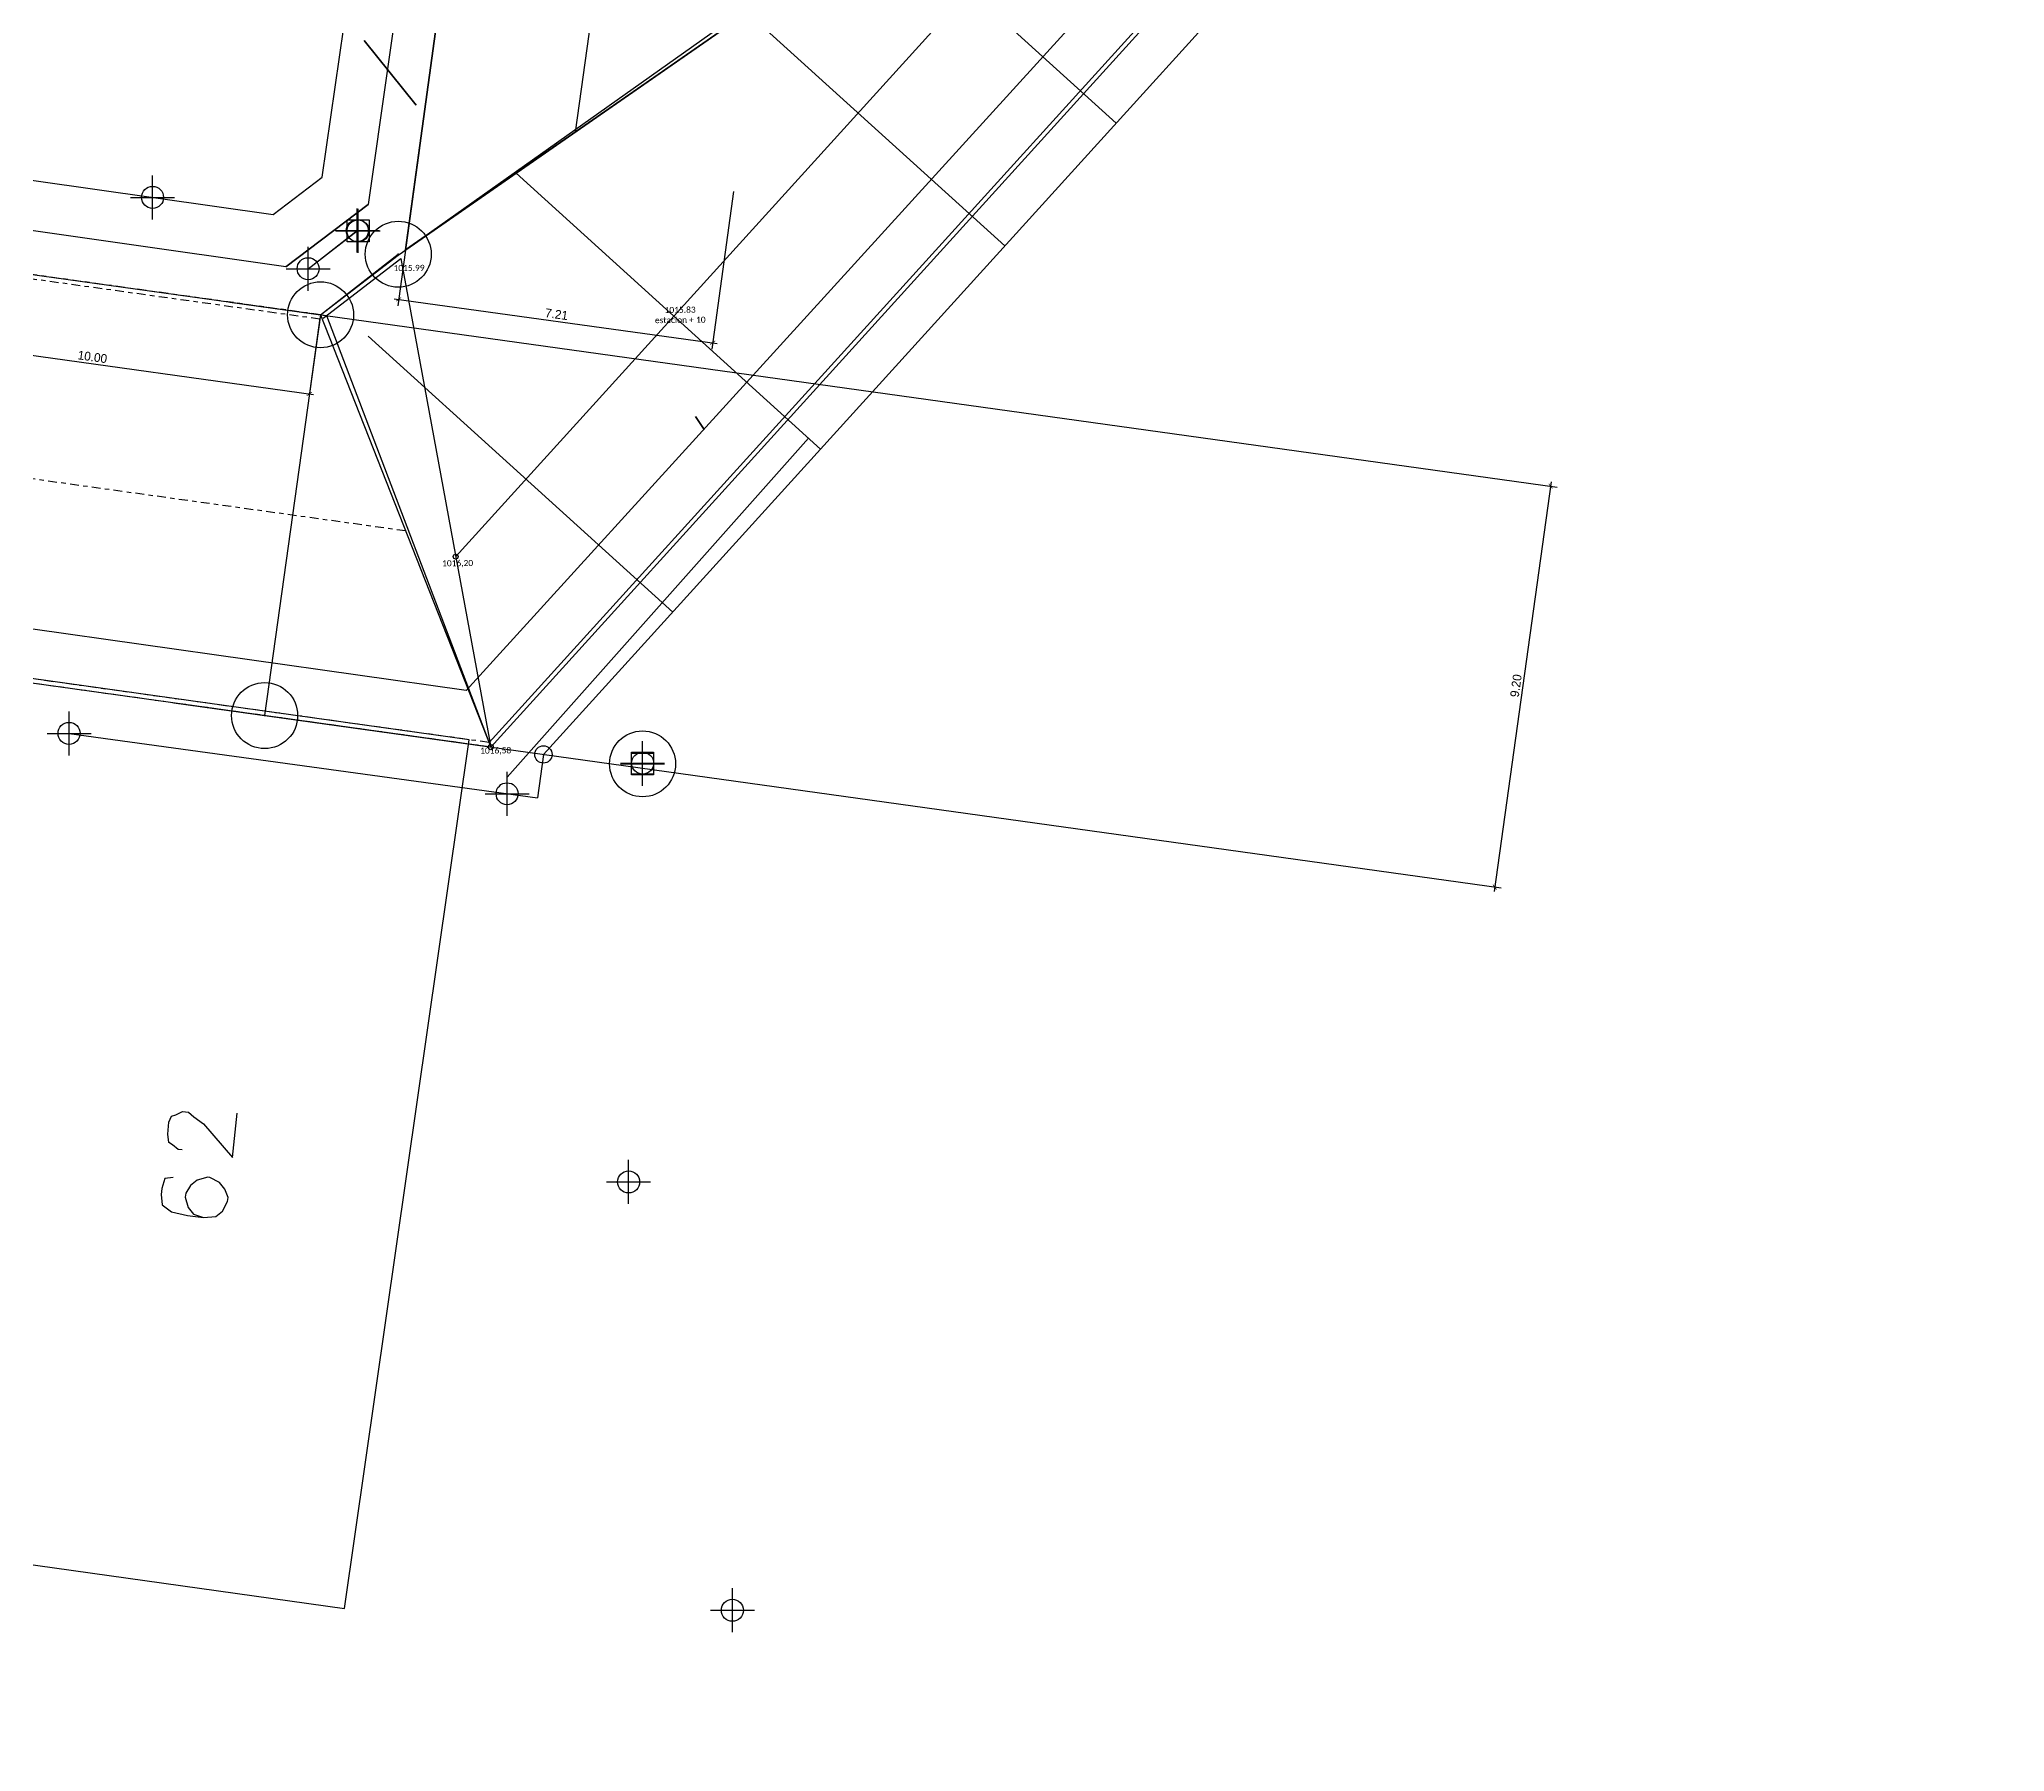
# Model space of a CAD drawing. Header units: metres. Extents: x -977055 to 805873, y -1033982 to 242021.
# Drawn here: x 810.66 to 855.33, y 727.73 to 766.65 of the extents above; entities that cross this region are included whole.
import ezdxf

# ---------------------------------------------------------------- set-up
doc = ezdxf.new("R2010")
doc.units = ezdxf.units.M
doc.header["$PDMODE"] = 32
doc.header["$PDSIZE"] = 1.5
doc.linetypes.add('CENTRO1', pattern=[0.44, 0.2, -0.08, 0.08, -0.08])
for name, color, linetype in [('12-CONDICIONES EXISTENTES', 2, 'Continuous'), ('C-ROAD-SAMP-TEXT', 11, 'Continuous'), ('linea 1', 1, 'Continuous'), ('LOTE 243', 6, 'Continuous'), ('puntos nov 7', 50, 'Continuous'), ('PUNTOS V', 4, 'Continuous'), ('V-NODE', 1, 'Continuous')]:
    doc.layers.add(name, color=color, linetype=linetype)
doc.layers.add('PDF2_area escolar', color=7, linetype='Continuous', true_color=0x989898)
doc.layers.add('PDF_Geometry', color=7, linetype='Continuous', true_color=0x797979)
doc.styles.add('CITY2', font='stylu.ttf', dxfattribs={"height": 0.2})
doc.styles.get("Standard").update_dxf_attribs({"font": 'arial.ttf'})
doc.dimstyles.new('COTAS2', dxfattribs={"dimtxt": 0.02, "dimasz": 0.1, "dimexe": 0.15, "dimexo": 0.08, "dimgap": 0.05, "dimtad": 1, "dimzin": 0, "dimdsep": 46, "dimtxsty": 'CITY2', "dimblk": 'ARCHTICK', "dimcen": 1, "dimdle": 0.1, "dimclrd": 1, "dimclre": 1, "dimclrt": 2, "dimadec": 0, "dimazin": 0, "dimtfac": 1, "dimtofl": 0, "dimtmove": 0, "dimatfit": 3, "dimldrblk": 'ARCHTICK', "dimfxl": 0.18, "dimtolj": 1, "dimtzin": 0, "dimarcsym": 0})

# ---------------------------------------------------------------- blocks, each defined once
blk = doc.blocks.new('*U274')
at = {"color": 0, "linetype": 'ByBlock', "lineweight": -2, "transparency": 16777216}
for p, q in [((0, -1), (0, 1)), ((-1, 0), (1, 0))]:
    blk.add_line(p, q, dxfattribs=at)
blk.add_circle((0, 0), 0.5, dxfattribs=at)
blk = doc.blocks.new('*U526', base_point=(818.103, 762.166, 1016.569))
at = {"layer": 'V-NODE', "color": 50, "lineweight": -2, "xscale": 0.5, "yscale": 0.5, "zscale": 0.5}
blk.add_blockref('*U274', (818.103, 762.166, 1016.569), dxfattribs=at)
blk = doc.blocks.new('*U538', base_point=(824.05, 740.679, 1020.98))
at = {"layer": 'V-NODE', "color": 50, "lineweight": -2, "xscale": 0.5, "yscale": 0.5, "zscale": 0.5}
blk.add_blockref('*U274', (824.05, 740.679, 1020.98), dxfattribs=at)
blk = doc.blocks.new('*U541', base_point=(826.409, 730.942, 1023.18))
at = {"layer": 'V-NODE', "color": 50, "lineweight": -2, "xscale": 0.5, "yscale": 0.5, "zscale": 0.5}
blk.add_blockref('*U274', (826.409, 730.942, 1023.18), dxfattribs=at)
blk = doc.blocks.new('*U2242', base_point=(817.883, 762.306, 1016.681))
at = {"layer": 'V-NODE', "color": 50, "lineweight": -2, "xscale": 0.5, "yscale": 0.5, "zscale": 0.5}
blk.add_blockref('*U274', (817.883, 762.306, 1016.681), dxfattribs=at)
blk = doc.blocks.new('*U2245', base_point=(816.766, 761.44, 1016.699))
at = {"layer": 'V-NODE', "color": 50, "lineweight": -2, "xscale": 0.5, "yscale": 0.5, "zscale": 0.5}
blk.add_blockref('*U274', (816.766, 761.44, 1016.699), dxfattribs=at)
blk = doc.blocks.new('*U2269', base_point=(811.332, 750.877, 1017.348))
at = {"layer": 'V-NODE', "color": 50, "lineweight": -2, "xscale": 0.5, "yscale": 0.5, "zscale": 0.5}
blk.add_blockref('*U274', (811.332, 750.877, 1017.348), dxfattribs=at)
blk = doc.blocks.new('*U2272', base_point=(821.289, 749.503, 1019.154))
at = {"layer": 'V-NODE', "color": 50, "lineweight": -2, "xscale": 0.5, "yscale": 0.5, "zscale": 0.5}
blk.add_blockref('*U274', (821.289, 749.503, 1019.154), dxfattribs=at)
blk = doc.blocks.new('*U2295')
at = {"color": 0, "linetype": 'ByBlock', "lineweight": -2, "transparency": 16777216}
for p, q in [((0, -1), (0, 1)), ((-1, 0), (1, 0))]:
    blk.add_line(p, q, dxfattribs=at)
blk.add_circle((0, 0), 0.5, dxfattribs=at)
blk = doc.blocks.new('*U2370', base_point=(824.37, 750.2, 1016.86))
at = {"layer": 'V-NODE', "color": 1, "lineweight": -2, "xscale": 0.5, "yscale": 0.5, "zscale": 0.5}
blk.add_blockref('*U2295', (824.37, 750.2, 1016.86), dxfattribs=at)
blk = doc.blocks.new('*U2373', base_point=(817.901, 762.298, 1016.683))
at = {"layer": 'V-NODE', "color": 1, "lineweight": -2, "xscale": 0.5, "yscale": 0.5, "zscale": 0.5}
blk.add_blockref('*U2295', (817.901, 762.298, 1016.683), dxfattribs=at)
blk = doc.blocks.new('*U2498')
at = {"color": 0, "linetype": 'ByBlock', "lineweight": -2, "transparency": 16777216}
for p, q in [((0, -1), (0, 1)), ((-1, 0), (1, 0))]:
    blk.add_line(p, q, dxfattribs=at)
blk.add_lwpolyline([(-0.5, -0.5), (-0.5, 0.5), (0.5, 0.5), (0.5, -0.5)], close=True, dxfattribs=at)
blk = doc.blocks.new('*U2573', base_point=(824.37, 750.2, 1016.86))
at = {"layer": 'V-NODE', "color": 130, "lineweight": -2, "xscale": 0.5, "yscale": 0.5, "zscale": 0.5}
blk.add_blockref('*U2498', (824.37, 750.2, 1016.86), dxfattribs=at)
blk = doc.blocks.new('*U2576', base_point=(824.37, 750.18, 1017.379))
at = {"layer": 'V-NODE', "color": 130, "lineweight": -2, "xscale": 0.5, "yscale": 0.5, "zscale": 0.5}
blk.add_blockref('*U2498', (824.37, 750.18, 1017.379), dxfattribs=at)
blk = doc.blocks.new('*U2579', base_point=(817.901, 762.298, 1016.683))
at = {"layer": 'V-NODE', "color": 130, "lineweight": -2, "xscale": 0.5, "yscale": 0.5, "zscale": 0.5}
blk.add_blockref('*U2498', (817.901, 762.298, 1016.683), dxfattribs=at)
blk = doc.blocks.new('base')
at = {"layer": 'PDF_Geometry', "lineweight": 25, "extrusion": (-0.000787417, 0.063364, 0.99799), "elevation": 0.026}
for points in [[(-314.355, -197.288), (-299.601, -195.681), (-292.744, -194.188), (-282.663, -192.111), (-274.476, -190.361), (-258.037, -185.154), (-248.029, -180.61), (-240.539, -177.71), (-228.643, -174.042), (-222.733, -172.714), (-217.384, -171.04), (-209.935, -169.248), (-202.16, -164.759), (-196.196, -160.284), (-195.073, -159.817), (-178.095, -157.457), (-154.298, -156.614), (-136.667, -154.611), (-124.436, -153.164), (-118.066, -151.474), (-100.79, -146.646), (-80.955, -140.967), (-73.385, -139.328), (-61.694, -135.822), (-40.504, -131.604), (-37.727, -130.872), (-17.661, -129.441), (1.311, -127.461), (21.092, -124.929), (41.006, -122.83), (47.376, -123.458), (63.592, -123.186), (81.402, -124.312), (85.639, -96.072), (88.705, -66.393), (92.811, -40.781), (97.16, -22.386), (100.596, -1.562), (102.483, 8.32), (109.691, 37.361), (117.528, 76.62), (126.217, 115.638), (131.513, 149.592), (134.682, 173.973), (136.916, 195.591), (139.956, 229.678), (141.558, 250.676), (142.614, 271.37), (143.252, 283.21), (147.066, 312.938), (152.58, 355.631), (153.554, 396.042), (150.869, 418.02), (151.777, 438.639), (150.959, 458.028), (151.777, 438.639), (150.869, 418.02), (153.554, 396.042), (152.58, 355.631), (147.066, 312.938), (143.252, 283.21), (142.614, 271.37), (141.558, 250.676), (139.956, 229.678), (136.916, 195.591), (134.682, 173.973), (131.513, 149.592), (126.217, 115.638), (117.528, 76.62), (109.691, 37.361), (102.483, 8.32), (100.596, -1.562), (97.16, -22.386), (92.811, -40.781), (88.705, -66.393), (85.639, -96.072), (81.402, -124.312), (63.592, -123.186), (47.376, -123.458), (41.006, -122.83), (21.092, -124.929), (1.311, -127.461), (-17.661, -129.441), (-37.727, -130.872), (-40.504, -131.604), (-61.694, -135.822), (-73.385, -139.328), (-80.955, -140.967), (-100.79, -146.646), (-118.066, -151.474), (-124.436, -153.164), (-136.667, -154.611), (-154.298, -156.614), (-178.095, -157.457), (-195.073, -159.817), (-196.196, -160.284), (-202.16, -164.759), (-209.935, -169.248), (-217.384, -171.04), (-222.733, -172.714), (-228.643, -174.042), (-240.539, -177.71), (-248.029, -180.61), (-258.037, -185.154), (-274.476, -190.361), (-282.663, -192.111), (-292.744, -194.188), (-299.601, -195.681), (-314.355, -197.288), (-312.178, -178.446), (-309.146, -157.898), (-306.876, -132.899), (-305.823, -118.002), (-298.643, -78.802), (-291.055, -45.077), (-282.252, -15.116), (-275.645, 10.473), (-270.319, 33.898), (-263.825, 63.164), (-258.15, 86.408), (-284.424, 123.888)], [(91.093, 128.17), (91.733, 128.093), (92.016, 130.053), (91.376, 130.13), (91.093, 128.17), (89.215, 126.819), (50.746, 132.753), (49.396, 134.631), (67.752, 253.123), (69.636, 254.519), (108.099, 248.54), (109.45, 246.662)], [(8.56, 202.894), (65.659, 264.226), (104.99, 258.143), (106.869, 259.493), (108.306, 268.733), (119.228, 377.084), (117.811, 447.545)], [(69.636, 254.519), (67.752, 253.123)], [(72.242, 274.608), (72.334, 274.597), (72.46, 274.489), (72.546, 274.433), (72.569, 274.244), (72.536, 273.97), (72.474, 273.838), (72.377, 273.804), (72.229, 273.729), (72.092, 273.745), (71.966, 273.853), (71.754, 274.018), (71.105, 274.792), (70.984, 273.786)], [(72.456, 275.232), (72.645, 275.255), (72.718, 275.478), (72.735, 275.615), (72.716, 275.849), (72.504, 276.014), (72.144, 276.104), (71.779, 276.148), (71.499, 276.135), (71.345, 276.015), (71.226, 275.797), (71.215, 275.706), (71.285, 275.512), (71.405, 275.358), (71.623, 275.239), (71.668, 275.234), (71.908, 275.298), (72.062, 275.418), (72.175, 275.59), (72.186, 275.681), (72.122, 275.921), (72.002, 276.075), (71.779, 276.148)]]:
    blk.add_lwpolyline(points, dxfattribs=at)
for points in [[(68.789, 252.488), (67.395, 243.614), (87.15, 240.538), (88.71, 250.412), (69.91, 253.327)], [(78.564, 283.584), (68.684, 285.099), (65.608, 265.345), (75.534, 263.825)]]:
    blk.add_lwpolyline(points, close=True, dxfattribs=at)
at = {"layer": 'PDF_Geometry', "color": 109, "lineweight": 50, "true_color": 0x136633, "extrusion": (-0.000787417, 0.063364, 0.99799), "elevation": 0.026}
blk.add_lwpolyline([(66.628, 250.875), (67.794, 249.389)], dxfattribs=at)
at = {"layer": 'PDF_Geometry', "color": 4, "lineweight": 40, "extrusion": (-0.000787417, 0.063364, 0.99799), "elevation": 0.026}
blk.add_lwpolyline([(60.174, 258.348), (60.37, 258.047)], dxfattribs=at)
blk = doc.blocks.new('_ArchTick')
at = {"color": 0, "linetype": 'ByBlock', "const_width": 0.15}
blk.add_lwpolyline([(-0.5, -0.5), (0.5, 0.5)], dxfattribs=at)
blk = doc.blocks.new('*D3281')
at = {"layer": 'Defpoints', "color": 0, "transparency": 16777216}
for p in [(807.144, 761.773, 1013.081), (817.044, 760.392, 1016.699), (816.793, 758.592)]:
    blk.add_point(p, dxfattribs=at)
at = {"layer": 'PUNTOS V', "color": 1, "linetype": 'Continuous', "lineweight": -2, "transparency": 16777216}
for p, q in [((807.133, 761.693), (806.872, 759.824)), ((817.033, 760.313), (816.772, 758.444))]:
    blk.add_line(p, q, dxfattribs=at)
at = {"layer": 'PUNTOS V', "color": 1, "lineweight": -2, "transparency": 16777216}
blk.add_line((806.794, 759.986), (816.892, 758.578), dxfattribs=at)
at = {"layer": 'PUNTOS V', "color": 1, "lineweight": -2, "transparency": 16777216, "xscale": 0.1, "yscale": 0.1, "zscale": 0.1}
for p, rotation in [((806.893, 759.972), 172.0642173742876), ((816.793, 758.592), 352.0642173742876)]:
    blk.add_blockref('_ArchTick', p, dxfattribs=dict(at, rotation=rotation))
at = {"layer": 'PUNTOS V', "color": 2, "transparency": 16777216, "insert": (811.864, 759.434), "char_height": 0.2, "attachment_point": 5, "rotation": 352.0642, "style": 'CITY2'}
blk.add_mtext('\\A1;10.00', dxfattribs=at)
blk = doc.blocks.new('*D5306')
at = {"color": 1, "linetype": 'Continuous', "lineweight": -2, "transparency": 16777216}
for p, q in [((814.984, 760.68), (845.156, 756.474)), ((813.714, 751.568), (843.886, 747.362))]:
    blk.add_line(p, q, dxfattribs=at)
at = {"color": 1, "lineweight": -2, "transparency": 16777216}
blk.add_line((845.021, 756.593), (843.724, 747.283), dxfattribs=at)
at = {"layer": 'Defpoints', "color": 0, "transparency": 16777216}
for p in [(814.905, 760.691, 1013.081), (813.635, 751.579, 1013.081), (843.737, 747.383)]:
    blk.add_point(p, dxfattribs=at)
at = {"color": 1, "lineweight": -2, "transparency": 16777216, "xscale": 0.1, "yscale": 0.1, "zscale": 0.1}
for p, rotation in [((845.008, 756.494), 82.06421737428829), ((843.737, 747.383), 262.0642173742883)]:
    blk.add_blockref('_ArchTick', p, dxfattribs=dict(at, rotation=rotation))
at = {"color": 2, "transparency": 16777216, "insert": (844.22, 751.96), "char_height": 0.2, "attachment_point": 5, "rotation": 82.0642, "style": 'CITY2'}
blk.add_mtext('\\A1;9.20', dxfattribs=at)
blk = doc.blocks.new('*D5333')
at = {"color": 1, "linetype": 'Continuous', "lineweight": -2, "transparency": 16777216}
for p, q in [((819.297, 764.177), (818.802, 760.594)), ((826.437, 763.192), (825.942, 759.608))]:
    blk.add_line(p, q, dxfattribs=at)
at = {"color": 1, "lineweight": -2, "transparency": 16777216}
blk.add_line((818.724, 760.756), (826.062, 759.743), dxfattribs=at)
at = {"layer": 'Defpoints', "color": 0, "transparency": 16777216}
for p in [(819.308, 764.256), (826.448, 763.271), (825.963, 759.757)]:
    blk.add_point(p, dxfattribs=at)
at = {"color": 1, "lineweight": -2, "transparency": 16777216, "xscale": 0.1, "yscale": 0.1, "zscale": 0.1}
for p, rotation in [((818.823, 760.743), 172.1399450351994), ((825.963, 759.757), 352.1399450351993)]:
    blk.add_blockref('_ArchTick', p, dxfattribs=dict(at, rotation=rotation))
at = {"color": 2, "transparency": 16777216, "insert": (822.414, 760.405), "char_height": 0.2, "attachment_point": 5, "rotation": 352.1399, "style": 'CITY2'}
blk.add_mtext('\\A1;7.21', dxfattribs=at)

msp = doc.modelspace()

# ---------------------------------------------------------------- linework, layer by layer
for points, elevation in [([(818.97782, 761.86581), (827.04409, 767.5899), (864.97199, 1042.32839), (866.869, 1043.709), (856.56954, 1045.0751), (857.81231, 1043.25633), (818.97782, 761.86581)], 3030.45657), ([(826.74925, 767.26483), (818.97782, 761.86581), (857.81231, 1043.25633)], 1007.297), ([(780.1828, 756.22528), (781.51507, 765.34514), (817.18283, 760.37312), (820.91676, 750.56366), (781.73154, 756.02601), (780.18518, 756.24157)], 1013.17)]:
    msp.add_lwpolyline(points, dxfattribs=dict(elevation=elevation))
at = {"layer": '12-CONDICIONES EXISTENTES', "color": 1}
msp.add_line((822.11528, 750.39659, 1007.297), (821.97883, 749.40781, 1017.348), dxfattribs=at)
for points, elevation in [([(829.07, 809.27), (822.83643, 764.54649)], 1011.104), ([(828.82612, 770.46231), (835.12942, 764.74527)], 2014.594), ([(826.29758, 767.67448), (832.60088, 761.95744)], 1007.297), ([(818.81181, 761.75049), (826.74925, 767.26483)], 1011.104), ([(821.49282, 763.61305), (828.41121, 757.33813)], 2014.594), ([(818.87273, 761.67118), (820.91676, 750.56366)], 1016.699), ([(817.04388, 760.39249), (820.91676, 750.56366)], 1016.699), ([(818.13372, 759.90949), (825.0521, 753.63457)], 2014.594), ([(828.13714, 757.58671), (821.289, 749.8829)], 2014.594)]:
    msp.add_lwpolyline(points, dxfattribs=dict(at, elevation=elevation))
for centre, radius in [((820.11976, 754.89465, 1007.297), 0.05547), ((820.91676, 750.56366, 1007.297), 0.05796), ((822.11528, 750.39659, 1007.297), 0.19726)]:
    msp.add_circle(centre, radius, dxfattribs=at)
at = {"layer": 'linea 1', "linetype": 'CENTRO1', "elevation": 1013.081}
for points in [[(817.03431, 760.29286), (776.08761, 766.00075)], [(817.04812, 760.3919), (776.10142, 766.09979)], [(818.98032, 755.47808), (775.46633, 761.54384)], [(820.91676, 750.56366), (774.83124, 756.9879)], [(820.87821, 750.67), (774.84504, 757.08694)]]:
    msp.add_lwpolyline(points, dxfattribs=at)
at = {"layer": 'linea 1'}
msp.add_point((815.77793, 751.28, 1013.081), dxfattribs=at)
at = {"layer": 'LOTE 243'}
for points, elevation in [([(820.11976, 754.89465), (876.15051, 816.67107)], 1007.297), ([(820.87821, 750.67), (878.42319, 814.11594)], 1007.297), ([(820.91676, 750.56366), (878.57126, 814.13034)], 1007.297), ([(822.11528, 750.39659), (879.23221, 813.37058)], 1007.297), ([(811.332, 750.877), (821.97883, 749.40781)], 1017.348)]:
    msp.add_lwpolyline(points, dxfattribs=dict(at, elevation=elevation))
at = {"layer": 'puntos nov 7', "elevation": 1013.081}
for points in [[(816.766, 761.44), (817.883, 762.311)], [(817.04812, 760.3919), (818.81442, 761.76921)]]:
    msp.add_lwpolyline(points, dxfattribs=at)
at = {"layer": 'puntos nov 7'}
for p in [(818.81442, 761.76921, 1013.081), (817.04812, 760.3919, 1015.058), (824.3679, 750.18355, 1011.104)]:
    msp.add_point(p, dxfattribs=at)
at = {"layer": 'PUNTOS V', "color": 1}
for points, elevation in [([(816.766, 761.44), (817.883, 762.298)], 1016.699), ([(817.04388, 760.39249), (818.81181, 761.75049)], 1016.699), ([(817.1048, 760.31319), (818.87273, 761.67118)], 1016.699), ([(817.04812, 760.3919), (815.77793, 751.28)], 1013.081)]:
    msp.add_lwpolyline(points, dxfattribs=dict(at, elevation=elevation))

# ---------------------------------------------------------------- block references
at = {"layer": 'PDF2_area escolar'}
msp.add_blockref('base', (882.736, 1016.336, 999.038), dxfattribs=at)
at = {"layer": 'puntos nov 7'}
for name, p in [('*U526', (813.22989, 763.06042, 1015.0897)), ('*U2242', (817.883, 762.306, 1016.681)), ('*U2245', (816.766, 761.44, 1016.699)), ('*U2269', (811.332, 750.877, 1017.348)), ('*U2272', (821.289, 749.503, 1019.154)), ('*U538', (824.05, 740.679, 1020.98)), ('*U541', (826.409, 730.942, 1023.18))]:
    msp.add_blockref(name, p, dxfattribs=at)
at = {"layer": 'V-NODE'}
for name, p in [('*U2373', (817.901, 762.298, 1016.683)), ('*U2579', (817.901, 762.298, 1016.683)), ('*U2370', (824.37, 750.2, 1016.86)), ('*U2573', (824.37, 750.2, 1016.86)), ('*U2576', (824.37, 750.18, 1017.379))]:
    msp.add_blockref(name, p, dxfattribs=at)

# ---------------------------------------------------------------- texts
at = {"layer": 'C-ROAD-SAMP-TEXT', "color": 11, "linetype": 'Continuous', "lineweight": -3, "char_height": 0.15, "attachment_point": 8, "rotation": 0.571108}
for s, insert in [('{\\fCalibri|b0|i0|c0|p34;\\H0.91667x;\\C2;1015.99}', (819.06124, 761.38555)), ('{\\fCalibri|b0|i0|c0|p34;\\H0.91667x;\\C256;1015.83\\Pestacion + 10}', (825.22509, 760.20488, 2014.594)), ('{\\fCalibri|b0|i0|c0|p34;\\H0.91667x;\\C2;1016,20}', (820.16484, 754.6497, 1016.699)), ('{\\fCalibri|b0|i0|c0|p34;\\H0.91667x;\\C2;1016,58}', (821.03023, 750.3917))]:
    msp.add_mtext(s, dxfattribs=dict(at, insert=insert))

# ---------------------------------------------------------------- dimensions: what is measured, and where the dimension line sits
for p1, p2, distance, picture, middle in [((819.30785, 764.25647), (826.44783, 763.27079), -3.54729, '*D5333', (822.41423, 760.40536)), ((814.9049, 760.69066, 1013.081), (813.63472, 751.57876, 1013.081), 30.39368, '*D5306', (844.21988, 751.95973))]:
    dim = msp.add_aligned_dim(p1=p1, p2=p2, distance=distance, dimstyle='COTAS2')
    dim.commit()
    dim.dimension.update_dxf_attribs({"geometry": picture, "text_midpoint": middle})
at = {"layer": 'PUNTOS V', "color": 1}
dim = msp.add_linear_dim(base=(816.79294, 758.5923), p1=(807.14388, 761.77253, 1013.081), p2=(817.04388, 760.39249, 1016.699), angle=172.064217, dimstyle='COTAS2', override={"dimtmove": 1}, dxfattribs=at)
dim.commit()
dim.dimension.update_dxf_attribs({"geometry": '*D3281', "text_midpoint": (811.86414, 759.43443)})

doc.saveas('drawing.dxf')
